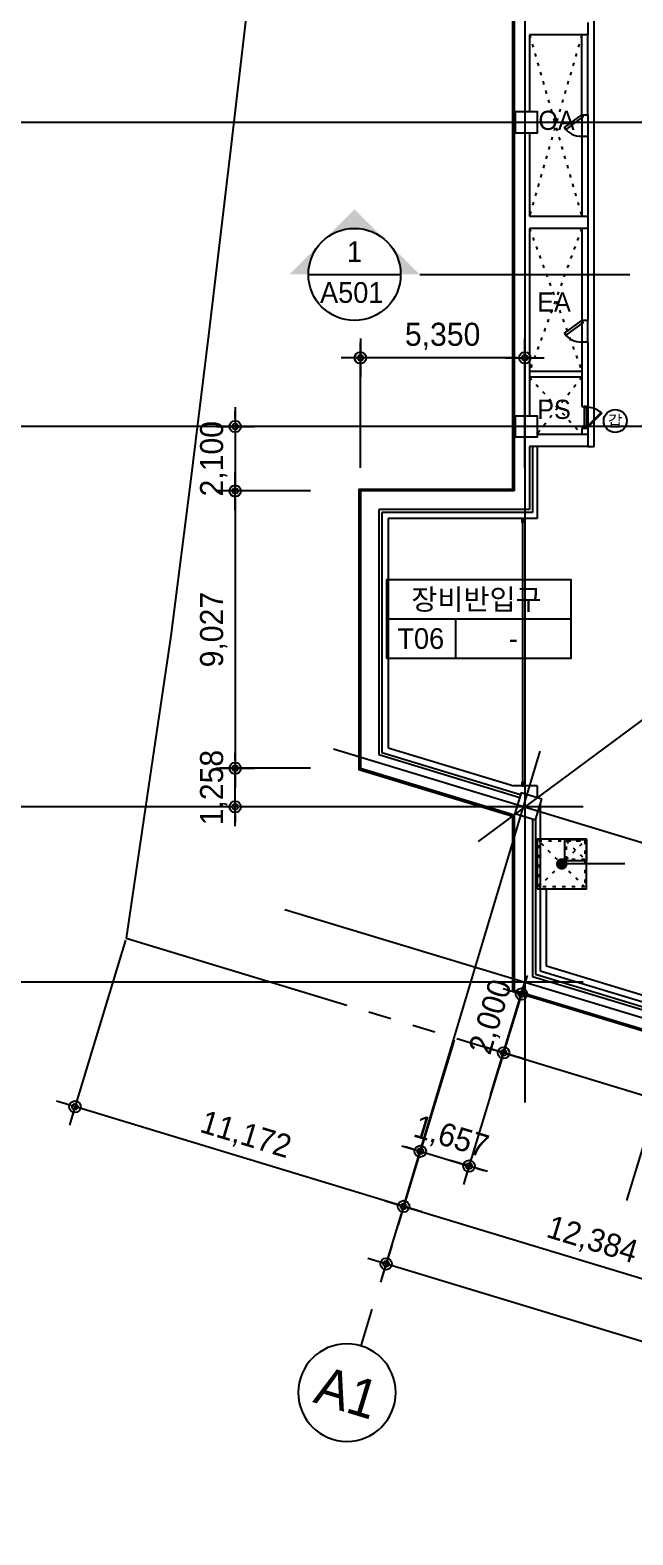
# Model space of a CAD drawing. Header units: metres. Extents: x 630750 to 860239, y 578133 to 726633.
# Drawn here: x 663409 to 683019, y 603428 to 652414 of the extents above; entities that cross this region are included whole.
import ezdxf
from ezdxf.enums import TextEntityAlignment as Align

# ---------------------------------------------------------------- set-up
doc = ezdxf.new("R2010")
doc.units = ezdxf.units.M
doc.header["$LTSCALE"] = 300
for name, pattern in [('HIDDEN', [2, 1, -1]), ('HIDDEN-1', [1.4, 0.35, -0.7, 0.35]), ('SITE$0$ACAD$0$DASHED', [19.05, 12.7, -6.35]), ('SITE$0$PROPERTY', [37.5, 25, -2.5, 2.5, -2.5, 2.5, -2.5])]:
    doc.linetypes.add(name, pattern=pattern)
doc.layers.get('Defpoints').update_dxf_attribs({"color": 8})
for name, color, linetype in [('A-ARCH', 8, 'Continuous'), ('A-CEN-1', 1, 'Continuous'), ('A-CON', 2, 'Continuous'), ('A-DIM', 7, 'Continuous'), ('A-DOR', 4, 'Continuous'), ('A-ELE-9', 9, 'Continuous'), ('A-ELE4', 4, 'Continuous'), ('A-GRID-DIMS', 14, 'Continuous'), ('A-HAT-1', 9, 'Continuous'), ('A-HAT-2', 8, 'Continuous'), ('A-ROM', 7, 'Continuous'), ('A-SYM1', 7, 'Continuous'), ('A-TRENCH', 4, 'Continuous'), ('A-TXT', 3, 'Continuous'), ('A-TXT-S', 3, 'Continuous'), ('A-WAL-BLK', 3, 'Continuous'), ('A-WALL-CONC', 2, 'Continuous'), ('DIM', 7, 'Continuous'), ('DOR', 4, 'Continuous'), ('SHUTTER', 2, 'Continuous'), ('SITE$0$C-PROP', 72, 'SITE$0$ACAD$0$DASHED'), ('SYM', 7, 'Continuous'), ('블럭', 7, 'Continuous')]:
    doc.layers.add(name, color=color, linetype=linetype)
doc.styles.add('TEXT', font='')
doc.styles.add('TEXT(돋음)', font='')
doc.styles.add('돋움', font='')
doc.styles.get('TEXT').set_extended_font_data('DotumChe')
doc.styles.get('TEXT(돋음)').set_extended_font_data('Dotum')
doc.styles.get('돋움').set_extended_font_data('Dotum')
doc.dimstyles.new('DIM250', dxfattribs={"dimscale": 250, "dimtxt": 3, "dimasz": 1, "dimexe": 2, "dimexo": 3, "dimgap": 1, "dimtad": 1, "dimdec": 0, "dimzin": 0, "dimdsep": 46, "dimlunit": 6, "dimtxsty": 'TEXT(돋음)', "dimblk": 'Z_DOT', "dimcen": 2.5, "dimdle": 2, "dimclrd": 256, "dimclre": 256, "dimclrt": 3, "dimadec": 0, "dimazin": 0, "dimtfac": 1, "dimtdec": 0, "dimtix": 1, "dimtmove": 2, "dimatfit": 3, "dimldrblk": 'Z_DOT', "dimfxl": 1, "dimtolj": 1, "dimtzin": 0, "dimarcsym": 0})

# ---------------------------------------------------------------- blocks, each defined once
blk = doc.blocks.new('sym-rom')
at = {"color": 0, "linetype": 'ByBlock'}
for p, q in [((0, 5.1), (24, 5.1)), ((9, 0), (9, 5.1))]:
    blk.add_line(p, q, dxfattribs=at)
blk.add_lwpolyline([(0, 0), (24, 0), (24, 10.2), (0, 10.2)], close=True, dxfattribs=at)
blk = doc.blocks.new('Z_DOT')
at = {"layer": 'DIM', "color": 7}
for p, q in [((0, -2.5), (0, 2.5)), ((-2.5, 0), (2.5, 0))]:
    blk.add_line(p, q, dxfattribs=at)
for radius in [0.75, 0.375]:
    blk.add_circle((0, 0), radius, dxfattribs=at)
blk = doc.blocks.new('*D97')
at = {"layer": 'A-DIM', "lineweight": -2, "transparency": 16777216}
for p, q in [((670080, 639760), (670080, 640010)), ((672530, 639510), (669580, 639510)), ((670080, 639510), (670080, 637410)), ((672530, 637410), (669580, 637410)), ((670080, 637160), (670080, 636910))]:
    blk.add_line(p, q, dxfattribs=at)
at = {"layer": 'Defpoints', "color": 0, "transparency": 16777216}
for p in [(673280, 639510), (670080, 637410), (673280, 637410)]:
    blk.add_point(p, dxfattribs=at)
at = {"layer": 'A-DIM', "lineweight": -2, "transparency": 16777216, "xscale": 250, "yscale": 250, "zscale": 250}
for p, rotation in [((670080, 639510), 270), ((670080, 637410), 90)]:
    blk.add_blockref('Z_DOT', p, dxfattribs=dict(at, rotation=rotation))
at = {"layer": 'A-DIM', "color": 3, "transparency": 16777216, "insert": (669382, 638460), "char_height": 750, "attachment_point": 5, "rotation": 90, "style": 'TEXT(돋음)'}
blk.add_mtext('\\A1;2,100', dxfattribs=at)
blk = doc.blocks.new('*D98')
at = {"layer": 'A-DIM', "lineweight": -2, "transparency": 16777216}
for p, q in [((670080, 628633), (670080, 628883)), ((672530, 628383), (669580, 628383)), ((670080, 627126), (670080, 628383)), ((672530, 627126), (669580, 627126)), ((670080, 626876), (670080, 626626))]:
    blk.add_line(p, q, dxfattribs=at)
at = {"layer": 'Defpoints', "color": 0, "transparency": 16777216}
for p in [(670080, 628383), (673280, 628383), (673280, 627126)]:
    blk.add_point(p, dxfattribs=at)
at = {"layer": 'A-DIM', "lineweight": -2, "transparency": 16777216, "xscale": 250, "yscale": 250, "zscale": 250}
for p, rotation in [((670080, 628383), 270), ((670080, 627126), 90)]:
    blk.add_blockref('Z_DOT', p, dxfattribs=dict(at, rotation=rotation))
at = {"layer": 'A-DIM', "color": 3, "transparency": 16777216, "insert": (669382, 627755), "char_height": 750, "attachment_point": 5, "rotation": 90, "style": 'TEXT(돋음)'}
blk.add_mtext('\\A1;1,258', dxfattribs=at)
blk = doc.blocks.new('*D113')
at = {"layer": 'A-DIM', "lineweight": -2, "transparency": 16777216}
for p, q in [((679468, 621274), (679541, 621513)), ((679395, 621035), (678814, 619121)), ((680113, 620817), (679874, 620889)), ((678741, 618882), (678668, 618643)), ((679531, 618903), (679292, 618976))]:
    blk.add_line(p, q, dxfattribs=at)
at = {"layer": 'Defpoints', "color": 0, "transparency": 16777216}
for p in [(679395, 621035), (678814, 619121), (678814, 619121)]:
    blk.add_point(p, dxfattribs=at)
at = {"layer": 'A-DIM', "lineweight": -2, "transparency": 16777216, "xscale": 250, "yscale": 250, "zscale": 250}
for p, rotation in [((679395, 621035), 253.0940656932182), ((678814, 619121), 73.09406569321821)]:
    blk.add_blockref('Z_DOT', p, dxfattribs=dict(at, rotation=rotation))
at = {"layer": 'A-DIM', "color": 3, "transparency": 16777216, "insert": (678437, 620281), "char_height": 750, "attachment_point": 5, "rotation": 73.0941, "style": 'TEXT(돋음)'}
blk.add_mtext('\\A1;2,000', dxfattribs=at)
blk = doc.blocks.new('*D58')
at = {"layer": 'A-DIM', "lineweight": -2, "transparency": 16777216}
for p, q in [((674154, 638160), (674154, 642244)), ((679504, 638160), (679504, 642244)), ((679254, 641744), (674404, 641744))]:
    blk.add_line(p, q, dxfattribs=at)
at = {"layer": 'Defpoints', "color": 0, "transparency": 16777216}
for p in [(674154, 641744), (674154, 637410), (679504, 637410)]:
    blk.add_point(p, dxfattribs=at)
at = {"layer": 'A-DIM', "lineweight": -2, "transparency": 16777216, "xscale": 250, "yscale": 250, "zscale": 250, "rotation": 180}
blk.add_blockref('Z_DOT', (674154, 641744), dxfattribs=at)
at = {"layer": 'A-DIM', "lineweight": -2, "transparency": 16777216, "xscale": 250, "yscale": 250, "zscale": 250}
blk.add_blockref('Z_DOT', (679504, 641744), dxfattribs=at)
at = {"layer": 'A-DIM', "color": 3, "transparency": 16777216, "insert": (676829, 642442), "char_height": 750, "attachment_point": 5, "style": 'TEXT(돋음)'}
blk.add_mtext('\\A1;5,350', dxfattribs=at)
blk = doc.blocks.new('*D59')
at = {"layer": 'A-DIM', "lineweight": -2, "transparency": 16777216}
for p, q in [((672530, 637410), (669580, 637410)), ((670080, 637160), (670080, 628633)), ((672530, 628383), (669580, 628383))]:
    blk.add_line(p, q, dxfattribs=at)
at = {"layer": 'Defpoints', "color": 0, "transparency": 16777216}
for p in [(673280, 637410), (670080, 628383), (673280, 628383)]:
    blk.add_point(p, dxfattribs=at)
at = {"layer": 'A-DIM', "lineweight": -2, "transparency": 16777216, "xscale": 250, "yscale": 250, "zscale": 250}
for p, rotation in [((670080, 637410), 90), ((670080, 628383), 270)]:
    blk.add_blockref('Z_DOT', p, dxfattribs=dict(at, rotation=rotation))
at = {"layer": 'A-DIM', "color": 3, "transparency": 16777216, "insert": (669382, 632897), "char_height": 750, "attachment_point": 5, "rotation": 90, "style": 'TEXT(돋음)'}
blk.add_mtext('\\A1;9,027', dxfattribs=at)
blk = doc.blocks.new('*D36')
at = {"layer": 'A-DIM', "lineweight": -2, "transparency": 16777216}
for p, q in [((677167, 619423), (675958, 615437)), ((678752, 618942), (677543, 614956)), ((675863, 615988), (675624, 616061)), ((676103, 615915), (677688, 615434)), ((677927, 615362), (678167, 615289))]:
    blk.add_line(p, q, dxfattribs=at)
at = {"layer": 'Defpoints', "color": 0, "transparency": 16777216}
for p in [(677385, 620140), (678970, 619659), (677688, 615434)]:
    blk.add_point(p, dxfattribs=at)
at = {"layer": 'A-DIM', "lineweight": -2, "transparency": 16777216, "xscale": 250, "yscale": 250, "zscale": 250}
for p, rotation in [((676103, 615915), 343.1200004302148), ((677688, 615434), 163.1200004302148)]:
    blk.add_blockref('Z_DOT', p, dxfattribs=dict(at, rotation=rotation))
at = {"layer": 'A-DIM', "color": 3, "transparency": 16777216, "insert": (677098, 616343), "char_height": 750, "attachment_point": 5, "rotation": 343.12, "style": 'TEXT(돋음)'}
blk.add_mtext('\\A1;1,657', dxfattribs=at)
blk = doc.blocks.new('*D40')
at = {"layer": 'A-DIM', "lineweight": -2, "transparency": 16777216}
for p, q in [((666512, 622787), (664722, 616888)), ((677204, 619543), (675413, 613644)), ((675319, 614195), (665107, 617294))]:
    blk.add_line(p, q, dxfattribs=at)
at = {"layer": 'Defpoints', "color": 0, "transparency": 16777216}
for p in [(666730, 623505), (677421, 620261), (664867, 617366)]:
    blk.add_point(p, dxfattribs=at)
at = {"layer": 'A-DIM', "lineweight": -2, "transparency": 16777216, "xscale": 250, "yscale": 250, "zscale": 250}
for p, rotation in [((664867, 617366), 163.1200000000022), ((675559, 614122), 343.1200000000022)]:
    blk.add_blockref('Z_DOT', p, dxfattribs=dict(at, rotation=rotation))
at = {"layer": 'A-DIM', "color": 3, "transparency": 16777216, "insert": (670416, 616412), "char_height": 750, "attachment_point": 5, "rotation": 343.12, "style": 'TEXT(돋음)'}
blk.add_mtext('\\A1;11,172', dxfattribs=at)
blk = doc.blocks.new('*U29')
blk.add_line((0, 5), (0, 0))
blk.add_circle((0, 11.35), 6.35)
at = {"color": 3, "style": '돋움'}
blk.add_attdef('NO', text='', height=5, dxfattribs=at).set_placement((0, 11.35), align=Align.MIDDLE_CENTER)
blk = doc.blocks.new('*D43')
at = {"layer": 'A-DIM', "lineweight": -2, "transparency": 16777216}
for p, q in [((676005, 615595), (675413, 613644)), ((675798, 614050), (687170, 610599)), ((687856, 611999), (687264, 610048))]:
    blk.add_line(p, q, dxfattribs=at)
at = {"layer": 'Defpoints', "color": 0, "transparency": 16777216}
for p in [(676223, 616313), (688074, 612717), (687409, 610526)]:
    blk.add_point(p, dxfattribs=at)
at = {"layer": 'A-DIM', "lineweight": -2, "transparency": 16777216, "xscale": 250, "yscale": 250, "zscale": 250}
for p, rotation in [((675559, 614122), 163.1200077043566), ((687409, 610526), 343.1200077043566)]:
    blk.add_blockref('Z_DOT', p, dxfattribs=dict(at, rotation=rotation))
at = {"layer": 'A-DIM', "color": 3, "transparency": 16777216, "insert": (681687, 612992), "char_height": 750, "attachment_point": 5, "rotation": 343.12, "style": 'TEXT(돋음)'}
blk.add_mtext('\\A1;12,384', dxfattribs=at)
blk = doc.blocks.new('*D48')
at = {"layer": 'A-DIM', "lineweight": -2, "transparency": 16777216}
for p, q in [((676005, 615595), (674845, 611770)), ((729950, 595571), (675229, 612176)), ((731205, 598845), (730044, 595020))]:
    blk.add_line(p, q, dxfattribs=at)
at = {"layer": 'Defpoints', "color": 0, "transparency": 16777216}
for p in [(676223, 616313), (674990, 612249), (731422, 599563)]:
    blk.add_point(p, dxfattribs=at)
at = {"layer": 'A-DIM', "lineweight": -2, "transparency": 16777216, "xscale": 250, "yscale": 250, "zscale": 250}
for p, rotation in [((674990, 612249), 163.1200016540704), ((730189, 595499), 343.1200016540703)]:
    blk.add_blockref('Z_DOT', p, dxfattribs=dict(at, rotation=rotation))
at = {"layer": 'A-DIM', "color": 3, "transparency": 16777216, "insert": (702792, 604541), "char_height": 750, "attachment_point": 5, "rotation": 343.12, "style": 'TEXT(돋음)'}
blk.add_mtext('\\A1;57,684', dxfattribs=at)
blk = doc.blocks.new('dor-700')
at = {"layer": 'A-DOR'}
for p, q in [((197, 553), (218, 574)), ((197, 553), (649, 102)), ((218, 574), (670, 123)), ((670, 123), (649, 102))]:
    blk.add_line(p, q, dxfattribs=at)
for points in [[(0, 123), (0, 3), (45, 3), (45, 78), (30, 78), (30, 123)], [(700, 123), (700, 3), (655, 3), (655, 78), (670, 78), (670, 123)]]:
    blk.add_lwpolyline(points, close=True, dxfattribs=at)
blk.add_arc((715, 104), 686, 139.1042, 178.3732, dxfattribs=at)
at = {"layer": 'DOR', "color": 9}
for points in [[(30, 123), (627, 123)], [(45, 78), (655, 78)], [(45, 3), (655, 3)]]:
    blk.add_lwpolyline(points, dxfattribs=at)

msp = doc.modelspace()

# ---------------------------------------------------------------- hatches: boundary and pattern name
at = {"layer": 'A-SYM1'}
h = msp.add_hatch(color=3, dxfattribs=at)
h.paths.add_polyline_path([(673963, 646581.6), (672902.4, 645520.9, -0.4142136), (675023.7, 645520.9)])
h.paths.add_polyline_path([(672902.4, 645520.9), (671841.7, 644460.2), (672463, 644460.2, -0.1989124)])
h.paths.add_polyline_path([(675023.7, 645520.9, -0.1989124), (675463, 644460.2), (676084.3, 644460.2)])
at = {"layer": 'SYM'}
h = msp.add_hatch(color=3, dxfattribs=at)
h.paths.add_polyline_path([(673963, 646581.6), (672902.4, 645520.9, -0.4142136), (675023.7, 645520.9)])
h.paths.add_polyline_path([(672902.4, 645520.9), (671841.7, 644460.2), (672463, 644460.2, -0.1989124)])
h.paths.add_polyline_path([(675023.7, 645520.9, -0.1989124), (675463, 644460.2), (676084.3, 644460.2)])

# ---------------------------------------------------------------- linework, layer by layer
at = {"layer": 'A-ARCH', "linetype": 'HIDDEN-1'}
for p, q in [((679654.4, 641110.2), (681354.4, 639260.2)), ((681354.4, 641110.2), (679904.4, 639260.2))]:
    msp.add_line(p, q, dxfattribs=at)
at = {"layer": 'A-CEN-1', "linetype": 'Continuous'}
for p, q in [((679504.4, 708258.8), (679504.4, 617507.5)), ((796986.4, 649410.2), (657202.6, 649410.2)), ((697725.2, 640638), (677983.6, 625998)), ((698097.7, 639510.2), (657202.6, 639510.2)), ((682822.8, 614310.1), (689354.2, 635834.3)), ((673280.2, 629014.5), (738620.1, 609187.6)), ((675642.5, 614398.8), (680004.2, 628937.6)), ((681397.7, 627125.8), (657202.6, 627125.8)), ((671694.8, 623789.7), (737034.7, 603962.8)), ((681397.7, 621419.6), (657202.6, 621419.6)), ((678389.5, 617745.4), (679504.4, 621419.6))]:
    msp.add_line(p, q, dxfattribs=at)
for centre in [(681314.4, 649581), (681314.4, 642881)]:
    msp.add_arc(centre, 622, 212.75858, 273.68708, dxfattribs=at)
at = {"layer": 'A-CON'}
for points in [[(679204.4, 649760.2), (679904.4, 649760.2), (679904.4, 649060.2), (679204.4, 649060.2)], [(679204.4, 639860.2), (679904.4, 639860.2), (679904.4, 639160.2), (679204.4, 639160.2)], [(680051.2, 627377.9), (679381.3, 627581.2), (679178.1, 626911.3), (679847.9, 626708.1)]]:
    msp.add_lwpolyline(points, close=True, dxfattribs=at)
at = {"layer": 'A-CON', "color": 3}
msp.add_lwpolyline([(679899.4, 624464.3), (681509.3, 624464.3), (681509.3, 626074.3), (679899.4, 626074.3)], close=True, dxfattribs=at)
msp.add_lwpolyline([(679899.4, 624464.3), (681509.3, 624464.3), (681509.3, 626074.3), (679899.4, 626074.3)], close=True, dxfattribs=at)
at = {"layer": 'A-DIM', "color": 6, "linetype": 'HIDDEN', "const_width": 50}
msp.add_lwpolyline([(707954.4, 697285.2), (680929.4, 697285.2), (680929.4, 664935.2), (679129.4, 664935.2), (679129.4, 637435.2), (674129.4, 637435.2), (674129.4, 628364.9), (679129.4, 626847.7), (679129.4, 621141.5), (707947.1, 612397)], dxfattribs=at)
msp.add_lwpolyline([(707954.4, 697285.2), (680929.4, 697285.2), (680929.4, 664935.2), (679129.4, 664935.2), (679129.4, 637435.2), (674129.4, 637435.2), (674129.4, 628364.9), (679129.4, 626847.7), (679129.4, 621141.5), (707947.1, 612397)], dxfattribs=at)
at = {"layer": 'A-DOR'}
for points in [[(681354.4, 649660.2), (681401.9, 649595.9), (680838.8, 649180), (680791.3, 649244.4)], [(681354.4, 642960.2), (681401.9, 642895.9), (680838.8, 642480), (680791.3, 642544.4)]]:
    msp.add_lwpolyline(points, close=True, dxfattribs=at)
at = {"layer": 'A-ELE-9', "linetype": 'HIDDEN-1'}
for p, q in [((679954.4, 624519.3), (681454.4, 626019.3)), ((681454.4, 624519.3), (679954.4, 626019.3)), ((680854.4, 626019.3), (681454.4, 625419.3))]:
    msp.add_line(p, q, dxfattribs=at)
for points in [[(679954.4, 626019.3), (681454.4, 626019.3), (681454.4, 624519.3), (679954.4, 624519.3)], [(680854.4, 626019.3), (681454.4, 626019.3), (681454.4, 625419.3), (680854.4, 625419.3)]]:
    msp.add_lwpolyline(points, close=True, dxfattribs=at)
at = {"layer": 'A-ELE4'}
msp.add_lwpolyline([(680804.4, 626069.3), (681504.4, 626069.3), (681504.4, 625369.3), (680804.4, 625369.3)], close=True, dxfattribs=at)
at = {"layer": 'A-HAT-1', "color": 8, "linetype": 'HIDDEN-1'}
for p, q in [((679654.4, 652260.2), (681354.4, 646360.2)), ((681354.4, 652260.2), (679654.4, 646360.2)), ((679654.4, 645960.2), (681354.4, 641310.2)), ((681354.4, 645960.2), (679654.4, 641310.2))]:
    msp.add_line(p, q, dxfattribs=at)
at = {"layer": 'A-HAT-2', "color": 252}
for p, q in [((679104.4, 623206.4), (679104.4, 621122.9)), ((679104.4, 621122.9), (707939.9, 612373))]:
    msp.add_line(p, q, dxfattribs=at)
at = {"layer": 'A-HAT-2'}
msp.add_lwpolyline([(707954.4, 697260.2), (707954.4, 697310.2), (680904.4, 697310.2), (680904.4, 664960.2), (679104.4, 664960.2), (679104.4, 637460.2), (674104.4, 637460.2), (674104.4, 628346.4), (679104.4, 626829.2), (679104.4, 623171.6)], dxfattribs=at)
msp.add_lwpolyline([(707954.4, 697260.2), (707954.4, 697310.2), (680904.4, 697310.2), (680904.4, 664960.2), (679104.4, 664960.2), (679104.4, 637460.2), (674104.4, 637460.2), (674104.4, 628346.4), (679104.4, 626829.2), (679104.4, 623171.6)], dxfattribs=at)
at = {"layer": 'A-SYM1'}
msp.add_lwpolyline([(707954.4, 697260.2, 0, 250, 0), (707367.4, 697727.1, 0, 0, 0), (704208.3, 700260.2, 0, 0, 0), (677954.4, 700260.2, 0, 0, 0), (677954.4, 672527.8, 0, 0, 0), (676154.4, 672527.8, 0, 0, 0), (676154.4, 640410.2, 0, 0, 0), (671854.4, 640410.2, 0, 0, 0), (671854.4, 618916.5, 0, 0, 0), (701584.1, 609871.8, 0, 0, 0), (707257.1, 612144.7, 250, 0, 0), (707954.4, 612420.9, 0, 0, 0)], format="xyseb", dxfattribs=at)
at = {"layer": 'A-TRENCH'}
for p, q in [((681754.4, 638860.2), (681754.4, 655660.2)), ((681554.4, 638860.2), (681754.4, 638860.2)), ((680204.4, 621938.7), (680204.4, 624464.3)), ((695618.8, 617261.3), (680204.4, 621938.7))]:
    msp.add_line(p, q, dxfattribs=at)
at = {"layer": 'A-WAL-BLK'}
for p, q in [((681354.4, 649660.2), (681354.4, 652260.2)), ((681554.4, 649660.2), (681554.4, 652310.2)), ((681354.4, 649660.2), (681554.4, 649660.2)), ((681354.4, 648960.2), (681554.4, 648960.2)), ((681354.4, 648960.2), (681354.4, 646360.2)), ((681554.4, 648960.2), (681554.4, 646360.2)), ((681354.4, 645960.2), (681354.4, 642960.2)), ((681554.4, 645960.2), (681554.4, 642960.2)), ((681554.4, 642960.2), (681354.4, 642960.2)), ((681354.4, 642260.2), (681354.4, 640160.2)), ((681554.4, 642260.2), (681354.4, 642260.2)), ((681554.4, 642260.2), (681554.4, 640160.2)), ((679654.4, 641310.2), (681354.4, 641310.2)), ((681354.4, 641110.2), (679654.4, 641110.2)), ((681354.4, 640160.2), (681554.4, 640160.2)), ((681354.4, 639460.2), (681354.4, 639260.2)), ((681354.4, 639460.2), (681554.4, 639460.2)), ((681554.4, 639460.2), (681554.4, 639260.2)), ((679754.4, 638860.2), (679754.4, 636710.2)), ((679904.4, 638860.2), (679904.4, 636510.2)), ((674854.4, 636710.2), (674854.4, 628902.5)), ((679754.4, 636710.2), (674854.4, 636710.2)), ((675054.4, 636510.2), (675054.4, 629050.9)), ((679904.4, 636510.2), (675054.4, 636510.2)), ((675054.4, 629050.9), (679142.9, 627810.2)), ((674854.4, 628902.5), (679366.8, 627533.3)), ((679904.4, 627810.2), (679142.9, 627810.2)), ((679904.4, 627810.2), (679904.4, 627422.4)), ((680004.4, 627223.8), (680004.4, 621790.4)), ((679854.4, 626729.5), (679854.4, 621679.1)), ((679854.4, 621679.1), (716826.5, 610460.2)), ((680004.4, 621790.4), (716848.7, 610610.2))]:
    msp.add_line(p, q, dxfattribs=at)
at = {"layer": 'A-WALL-CONC'}
for p, q in [((679154.4, 664910.2), (679154.4, 637410.2)), ((681554.4, 652660.2), (681554.4, 652260.2)), ((679654.4, 652260.2), (679654.4, 649760.2)), ((681554.4, 652260.2), (679654.4, 652260.2)), ((679654.4, 649060.2), (679654.4, 646360.2)), ((679654.4, 646360.2), (681554.4, 646360.2)), ((681554.4, 646360.2), (681554.4, 645960.2)), ((679654.4, 645960.2), (679654.4, 639860.2)), ((681554.4, 645960.2), (679654.4, 645960.2)), ((679654.4, 638860.2), (679654.4, 636810.2)), ((681554.4, 638860.2), (679654.4, 638860.2)), ((674154.4, 637410.2), (674154.4, 628383.5)), ((679154.4, 637410.2), (674154.4, 637410.2)), ((674754.4, 636810.2), (674754.4, 628828.4)), ((679654.4, 636810.2), (674754.4, 636810.2)), ((674754.4, 628828.4), (679337.8, 627437.6)), ((674154.4, 628383.5), (679154.4, 626866.2)), ((679154.4, 626866.2), (679154.4, 621160)), ((679754.4, 626736.4), (679754.4, 621605)), ((679154.4, 621160), (716063.5, 609960.2)), ((679754.4, 621605), (716811.7, 610360.2))]:
    msp.add_line(p, q, dxfattribs=at)
msp.add_lwpolyline([(679904.4, 639260.2), (681554.4, 639260.2), (681554.4, 638860.2)], dxfattribs=at)
at = {"layer": 'DIM'}
msp.add_line((682761.8, 625269.3), (680704.4, 625269.3), dxfattribs=at)
at = {"layer": 'DIM', "const_width": 187.5}
msp.add_lwpolyline([(680704.4, 625175.6, -1), (680704.4, 625363.1, -1)], format="xyb", close=True, dxfattribs=at)
at = {"layer": 'DIM'}
msp.add_lwpolyline([(680055.8, 622693.1, 0, 250, 0), (680805.8, 622693.1, 0, 0, 0), (682542.9, 622693.1, 0, 0, 0)], format="xyseb", dxfattribs=at)
at = {"layer": 'DOR', "color": 9}
for p, q in [((681354.4, 649660.2), (681354.4, 648960.2)), ((681554.4, 649660.2), (681554.4, 648960.2)), ((681354.4, 642960.2), (681354.4, 642260.2))]:
    msp.add_line(p, q, dxfattribs=at)
msp.add_lwpolyline([(681554.4, 642260.2), (681554.4, 642960.2)], dxfattribs=at)
at = {"layer": 'SHUTTER', "linetype": 'HIDDEN', "ltscale": 100}
msp.add_line((679434.4, 627930.2), (679434.4, 636390.2), dxfattribs=at)
at = {"layer": 'SHUTTER'}
for points in [[(679404.4, 636510.2), (679404.4, 636390.2), (679464.4, 636390.2), (679464.4, 636510.2)], [(679404.4, 627930.2), (679404.4, 627810.2), (679464.4, 627810.2), (679464.4, 627930.2)]]:
    msp.add_lwpolyline(points, close=True, dxfattribs=at)
at = {"layer": 'SITE$0$C-PROP', "color": 9, "linetype": 'SITE$0$PROPERTY'}
msp.add_lwpolyline([(730433.6, 705286.8), (674329.2, 703642.4), (674122.7, 699645.9), (673805.2, 693151.2), (673190.3, 683179.8), (672870, 678203.3), (672451.2, 673246.7), (671978.7, 668285.7), (671502.5, 663346.8), (671004.3, 658404.2), (670500.2, 653442.6), (669929.2, 648501.5), (669219.5, 642567.2), (668619.8, 637635), (667985.6, 632692.5), (667258.7, 627789), (666532.6, 622853.9), (717060.7, 607496.5)], dxfattribs=at)
at = {"layer": 'SYM', "color": 3}
for p, q in [((672463, 644460.2), (675463, 644460.2)), ((676084.3, 644460.2), (682924.4, 644460.2))]:
    msp.add_line(p, q, dxfattribs=at)
msp.add_circle((673963, 644460.2), 1500, dxfattribs=at)
at = {"layer": '블럭', "color": 1}
msp.add_circle((682444.4, 639689.9), 375, dxfattribs=at)

# ---------------------------------------------------------------- block references
at = {"layer": 'A-DOR', "rotation": 269.9999886874992}
msp.add_blockref('dor-700', (681431.1, 640160.2), dxfattribs=at)
at = {"layer": 'A-GRID-DIMS'}
ref = msp.add_blockref('*U29', (674541.5, 610775.8), dxfattribs=dict(at, xscale=-250.0000000000548, yscale=250, zscale=250, rotation=163.1091878485269))
ref.add_attrib('NO', 'A1', dxfattribs={"layer": '0', "color": 3, "height": 1250, "rotation": 343.10919, "style": '돋움'}).set_placement((673717.5, 608062.3), align=Align.MIDDLE_CENTER)
at = {"layer": 'A-ROM', "color": 7, "xscale": 250, "yscale": 250, "zscale": 250}
msp.add_blockref('sym-rom', (675005.6, 631968.5), dxfattribs=at)

# ---------------------------------------------------------------- texts
at = {"layer": 'A-ROM', "color": 3, "style": '돋움'}
for s, p in [('장비반입구', (677930.2, 633881)), ('T06', (676117.8, 632606)), ('-', (679130.6, 632606))]:
    msp.add_text(s, height=675, dxfattribs=at).set_placement(p, align=Align.MIDDLE_CENTER)
at = {"layer": 'A-SYM1', "style": '돋움'}
for s, p in [('1', (673963, 645202.4)), ('A501', (673872.8, 643872.7))]:
    msp.add_text(s, height=675, dxfattribs=at).set_placement(p, align=Align.MIDDLE)
at = {"layer": 'A-TXT', "style": '돋움'}
msp.add_text('PS', height=625, dxfattribs=at).set_placement((680454.4, 640068), align=Align.MIDDLE_CENTER)
at = {"layer": 'A-TXT-S', "color": 3, "style": '돋움'}
for s, p in [('OA', (680535.1, 649476.5, 0)), ('EA', (680454.4, 643562.3, 0))]:
    msp.add_text(s, height=625, dxfattribs=at).set_placement(p, align=Align.MIDDLE_CENTER)
at = {"layer": '블럭', "style": 'TEXT'}
msp.add_text('갑', height=375, dxfattribs=at).set_placement((682444.4, 639689.9), align=Align.MIDDLE_CENTER)

# ---------------------------------------------------------------- dimensions: what is measured, and where the dimension line sits
at = {"layer": 'A-DIM'}
dim = msp.add_linear_dim(base=(674154.4, 641744.4), p1=(679504.4, 637410.2), p2=(674154.4, 637410.2), dimstyle='DIM250', dxfattribs=at)
dim.commit()
dim.dimension.update_dxf_attribs({"geometry": '*D58', "text_midpoint": (676829.4, 642442.1)})
for base, p1, p2, angle, picture, middle in [((670080.2, 637410.2), (673280.2, 639510.2), (673280.2, 637410.2), 90, '*D97', (669382.4, 638460.2)), ((670080.2, 628383.5), (673280.2, 637410.2), (673280.2, 628383.5), 90, '*D59', (669382.4, 632896.8)), ((670080.2, 628383.5), (673280.2, 627125.8), (673280.2, 628383.5), 270, '*D98', (669382.4, 627754.6))]:
    dim = msp.add_linear_dim(base=base, p1=p1, p2=p2, angle=angle, dimstyle='DIM250', dxfattribs=at)
    dim.commit()
    dim.dimension.update_dxf_attribs({"geometry": picture, "text_midpoint": middle})
for p1, p2, distance, picture, middle in [((677421.3, 620260.8), (666730.2, 623505), 6415.1, '*D40', (670415.6, 616411.9)), ((679395.2, 621034.7), (678813.7, 619121.2), 0, '*D113', (678436.8, 620280.9)), ((677384.7, 620140.3), (678970.2, 619659.2), -4415.1, '*D36', (677098.1, 616342.6)), ((731422.3, 599562.9), (676223.2, 616312.7), 4247, '*D48', (702792.2, 604541.4)), ((676223.2, 616312.7), (688074.1, 612716.6), -2289.1, '*D43', (681686.6, 612991.8))]:
    dim = msp.add_aligned_dim(p1=p1, p2=p2, distance=distance, dimstyle='DIM250', dxfattribs=at)
    dim.commit()
    dim.dimension.update_dxf_attribs({"geometry": picture, "text_midpoint": middle})

doc.saveas('drawing.dxf')
